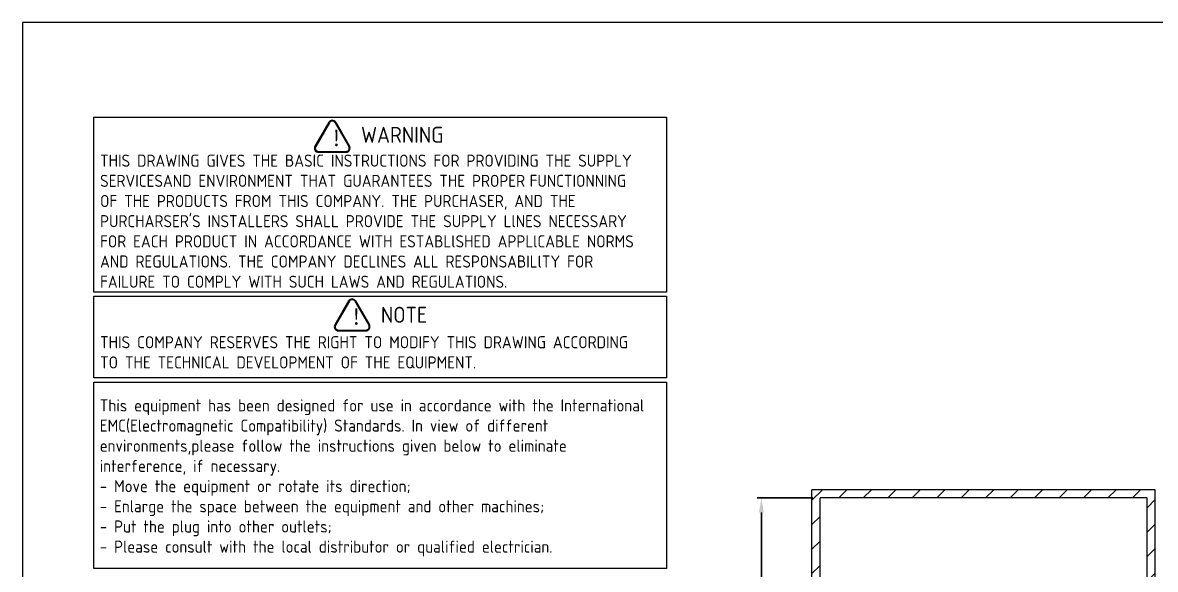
# Model space of a CAD drawing. Header units: millimetres. Extents: x 0 to 5860, y 0 to 4120.
# Drawn here: x 0 to 3118, y 2614 to 4120 of the extents above; entities that cross this region are included whole.
import ezdxf

# ---------------------------------------------------------------- set-up
doc = ezdxf.new("R2010")
doc.units = ezdxf.units.MM
for name, color, linetype, lineweight in [('D', 3, 'Continuous', 13), ('F', 7, 'Continuous', 15), ('S', 4, 'Continuous', 15)]:
    doc.layers.add(name, color=color, linetype=linetype, lineweight=lineweight)
doc.styles.add('STU25', font='isocp2.shx')
doc.dimstyles.new('STU25', dxfattribs={"dimscale": 20, "dimtxt": 2.5, "dimasz": 2, "dimexe": 0.6, "dimexo": 1, "dimgap": 1, "dimtad": 1, "dimdsep": 46, "dimtxsty": 'STU25', "dimcen": 2, "dimazin": 2, "dimtfac": 1, "dimtmove": 0, "dimatfit": 3, "dimfxl": 0, "dimtolj": 1, "dimtzin": 0, "dimarcsym": 0})

# ---------------------------------------------------------------- blocks, each defined once
blk = doc.blocks.new('*D5')
at = {"layer": 'D', "color": 0, "lineweight": -2}
for p, q in [((2174.6, 2811.3), (2021.2, 2811.3)), ((2033.2, 2771.3), (2033.2, 1300.3)), ((2174.6, 1260.3), (2021.2, 1260.3))]:
    blk.add_line(p, q, dxfattribs=at)
at = {"layer": 'D', "color": 0}
for points in [[(2026.5, 2771.3), (2039.8, 2771.3), (2033.2, 2811.3)], [(2026.5, 1300.3), (2039.8, 1300.3), (2033.2, 1260.3)]]:
    blk.add_solid(points, dxfattribs=at)
at = {"layer": 'Defpoints', "color": 0}
for p in [(2194.6, 2811.3), (2033.2, 1260.3), (2194.6, 1260.3)]:
    blk.add_point(p, dxfattribs=at)
at = {"layer": 'D', "color": 0, "insert": (1988.2, 2035.8), "char_height": 50, "attachment_point": 5, "rotation": 90, "style": 'STU25'}
blk.add_mtext('\\A1;Min.1551', dxfattribs=at)

msp = doc.modelspace()

# ---------------------------------------------------------------- hatches: boundary and pattern name
at = {"layer": 'D'}
h = msp.add_hatch(color=11, dxfattribs=at)
edge = h.paths.add_edge_path()
edge.add_line((842.561, 3845.5), (804.623, 3779.79))
edge.add_arc((814.246, 3774.235), 11.111, 150, 270)
edge.add_line((814.246, 3763.123), (890.121, 3763.123))
edge.add_arc((890.121, 3774.235), 11.111, 270, 390)
edge.add_line((899.743, 3779.79), (861.806, 3845.5))
edge.add_arc((852.183, 3839.944), 11.111, 30, 150)
edge = h.paths.add_edge_path(flags=16)
edge.add_arc((852.183, 3839.944), 8.889, 30, 150)
edge.add_line((844.485, 3844.388), (806.548, 3778.679))
edge.add_arc((814.246, 3774.235), 8.889, 150, 270)
edge.add_line((814.246, 3765.346), (890.121, 3765.346))
edge.add_arc((890.121, 3774.235), 8.889, 270, 390)
edge.add_line((897.819, 3778.679), (859.881, 3844.388))
h = msp.add_hatch(color=11, dxfattribs=at)
edge = h.paths.add_edge_path()
edge.add_line((897.238, 3353.559), (859.301, 3287.85))
edge.add_arc((868.924, 3282.295), 11.111, 150, 270)
edge.add_line((868.924, 3271.183), (944.798, 3271.183))
edge.add_arc((944.798, 3282.295), 11.111, 270, 390)
edge.add_line((954.421, 3287.85), (916.483, 3353.559))
edge.add_arc((906.861, 3348.004), 11.111, 30, 150)
edge = h.paths.add_edge_path(flags=16)
edge.add_arc((906.861, 3348.004), 8.889, 30, 150)
edge.add_line((899.163, 3352.448), (861.226, 3286.739))
edge.add_arc((868.924, 3282.295), 8.889, 150, 270)
edge.add_line((868.924, 3273.406), (944.798, 3273.406))
edge.add_arc((944.798, 3282.295), 8.889, 270, 390)
edge.add_line((952.496, 3286.739), (914.559, 3352.448))
h = msp.add_hatch(dxfattribs=at)
h.set_pattern_fill('ANSI31', color=2, scale=15, style=0)
h.set_pattern_definition([(45, (-263.2, 4275.52), (-33.67596, 33.67596), [])])
h.paths.add_polyline_path([(3116.841, 1238.071), (3116.841, 2833.51), (2172.399, 2833.51), (2172.399, 1238.071)])
h.paths.add_polyline_path([(3094.618, 1260.293), (3094.618, 2811.29), (2194.621, 2811.29), (2194.621, 1260.293)], flags=16)

# ---------------------------------------------------------------- linework, layer by layer
at = {"layer": 'D', "color": 11}
for p, q in [((842.561, 3845.5), (804.623, 3779.79)), ((844.485, 3844.388), (806.548, 3778.679)), ((859.881, 3844.388), (897.819, 3778.679)), ((861.806, 3845.5), (899.743, 3779.79)), ((814.246, 3765.346), (890.121, 3765.346)), ((814.246, 3763.123), (890.121, 3763.123)), ((897.238, 3353.559), (859.301, 3287.85)), ((899.163, 3352.448), (861.226, 3286.739)), ((914.559, 3352.448), (952.496, 3286.739)), ((916.483, 3353.559), (954.421, 3287.85)), ((868.924, 3273.406), (944.798, 3273.406)), ((868.924, 3271.183), (944.798, 3271.183))]:
    msp.add_line(p, q, dxfattribs=at)
for points in [[(196.273, 3860.02), (1772.06, 3860.02), (1772.06, 3377.49), (196.273, 3377.49)], [(196.273, 3366.897), (1772.201, 3366.897), (1772.201, 3142.143), (196.273, 3142.143)], [(196.273, 3129.43), (1772.06, 3129.43), (1772.06, 2616.934), (196.273, 2616.934)]]:
    msp.add_lwpolyline(points, close=True, dxfattribs=at)
for centre, radius, start, end in [((852.183, 3839.944), 11.111, 30, 150), ((852.183, 3839.944), 8.889, 30, 150), ((814.246, 3774.235), 11.111, 150, 270), ((814.246, 3774.235), 8.889, 150, 270), ((890.121, 3774.235), 11.111, 270, 30), ((890.121, 3774.235), 8.889, 270, 30), ((906.861, 3348.004), 11.111, 30, 150), ((906.861, 3348.004), 8.889, 30, 150), ((868.924, 3282.295), 11.111, 150, 270), ((868.924, 3282.295), 8.889, 150, 270), ((944.798, 3282.295), 11.111, 270, 30), ((944.798, 3282.295), 8.889, 270, 30)]:
    msp.add_arc(centre, radius, start, end, dxfattribs=at)
at = {"layer": 'F', "color": 6}
msp.add_lwpolyline([(0, 4120), (0, 0), (5860, 0), (5860, 4120)], close=True, dxfattribs=at)
at = {"layer": 'S', "linetype": 'Continuous'}
for p, q in [((2172.399, 1238.071), (2172.399, 2833.51)), ((3116.841, 2833.51), (2172.399, 2833.51)), ((2194.621, 1260.293), (2194.621, 2811.29)), ((3094.618, 2811.29), (2194.621, 2811.29)), ((3094.618, 1260.293), (3094.618, 2811.29)), ((3116.841, 1238.071), (3116.841, 2833.51))]:
    msp.add_line(p, q, dxfattribs=at)

# ---------------------------------------------------------------- texts
at = {"layer": 'D', "color": 11, "attachment_point": 1, "style": 'STU25'}
for s, insert, char_height in [('{\\f標楷體|b0|i0|c136|p65;!}', (848.49, 3824.508), 44.44444), ('WARNING', (931.384, 3833.117), 44), ("\\PTHIS DRAWING GIVES THE BASIC INSTRUCTIONS FOR PROVIDING THE SUPPLY \\PSERVICESAND ENVIRONMENT THAT GUARANTEES THE PROPER{\\f????|b0|i0|c0|p54; }FUNCTIONNING \\POF THE PRODUCTS FROM THIS COMPANY. THE PURCHASER, AND THE \\PPURCHARSER'S INSTALLERS SHALL PROVIDE THE SUPPLY LlNES NECESSARY \\PFOR EACH PRODUCT IN ACCORDANCE WITH ESTABLlSHED APPLlCABLE NORMS \\PAND REGULATIONS. THE COMPANY DECLlNES ALL RESPONSABILlTY FOR \\PFAILURE TO COMPLY WITH SUCH LAWS AND REGULATIONS.\\P\\P\\PTHIS COMPANY RESERVES THE RIGHT TO MODIFY THIS DRAWING ACCORDING \\PTO THE TECHNICAL DEVELOPMENT OF THE EQUIPMENT.", (213.104, 3812.097), 33.33333), ('NOTE', (986.062, 3337.364), 44), ('{\\f標楷體|b0|i0|c136|p65;!}', (903.167, 3332.568), 44.44444), ('This equipment has been designed for use in accordance with the International \\PEMC(Electromagnetic Compatibility) Standards. In view of different \\Penvironments,please follow the instructions given below to eliminate \\Pinterference, if necessary.\\P- Move the equipment or rotate its direction;\\P- Enlarge the space between the equipment and other machines;\\P- Put the plug into other outlets;\\P- Please consult with the local distributor or qualified electrician.', (212.173, 3082.439), 33.33333)]:
    msp.add_mtext(s, dxfattribs=dict(at, insert=insert, char_height=char_height))

# ---------------------------------------------------------------- dimensions: what is measured, and where the dimension line sits
at = {"layer": 'D'}
dim = msp.add_linear_dim(base=(2033.173, 1260.293), p1=(2194.621, 2811.29), p2=(2194.621, 1260.293), angle=90, text='Min.<>', dimstyle='STU25', dxfattribs=at)
dim.commit()
dim.dimension.update_dxf_attribs({"geometry": '*D5', "text_midpoint": (1988.173, 2035.791)})

doc.saveas('drawing.dxf')
